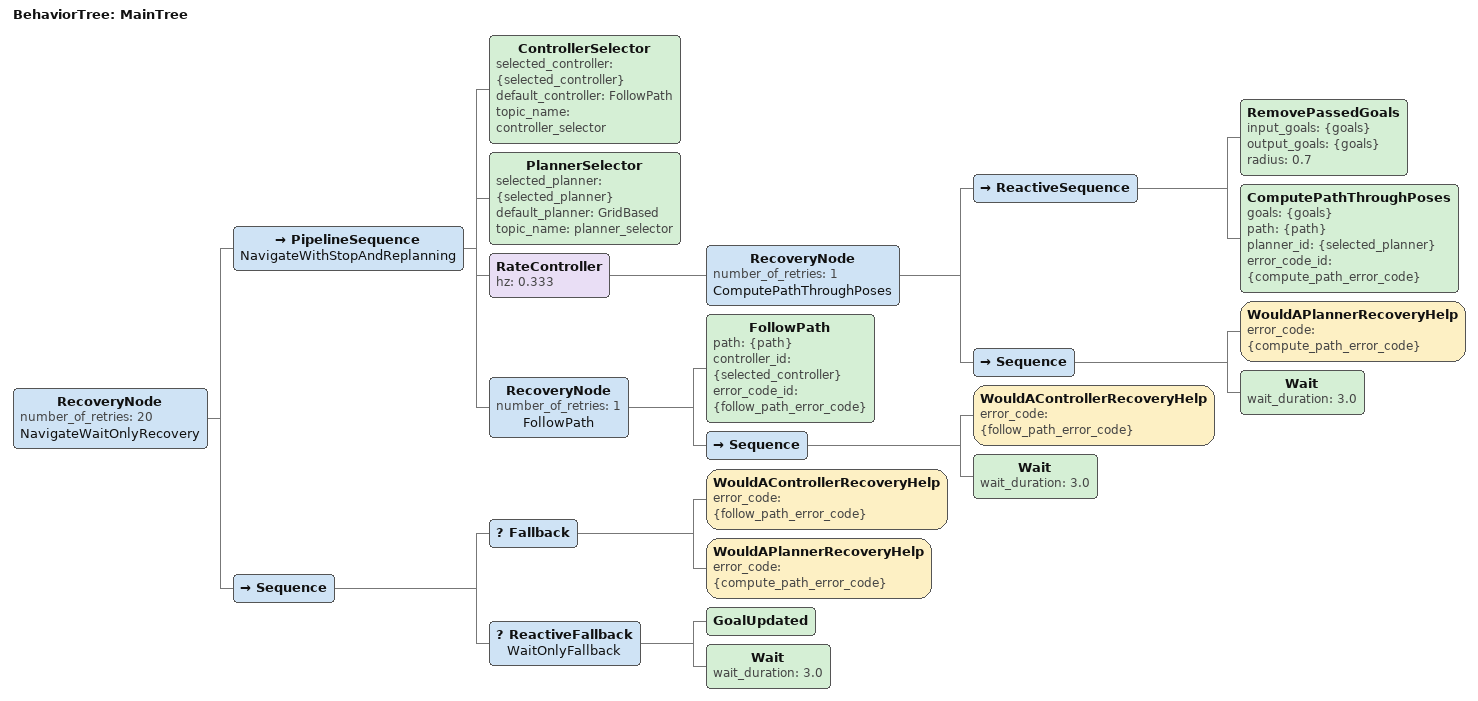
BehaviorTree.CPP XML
<!--
  xjrobot NavigateThroughPoses behavior tree without active Spin/BackUp recovery.

  If planning or following temporarily fails, the robot waits in place and retries.
-->
<root BTCPP_format="4" main_tree_to_execute="MainTree">
  <BehaviorTree ID="MainTree">
    <RecoveryNode number_of_retries="20" name="NavigateWaitOnlyRecovery">
      <PipelineSequence name="NavigateWithStopAndReplanning">
        <ControllerSelector selected_controller="{selected_controller}" default_controller="FollowPath" topic_name="controller_selector"/>
        <PlannerSelector selected_planner="{selected_planner}" default_planner="GridBased" topic_name="planner_selector"/>
        <RateController hz="0.333">
          <RecoveryNode number_of_retries="1" name="ComputePathThroughPoses">
            <ReactiveSequence>
              <RemovePassedGoals input_goals="{goals}" output_goals="{goals}" radius="0.7"/>
              <ComputePathThroughPoses goals="{goals}" path="{path}" planner_id="{selected_planner}" error_code_id="{compute_path_error_code}"/>
            </ReactiveSequence>
            <Sequence>
              <WouldAPlannerRecoveryHelp error_code="{compute_path_error_code}"/>
              <Wait wait_duration="3.0"/>
            </Sequence>
          </RecoveryNode>
        </RateController>
        <RecoveryNode number_of_retries="1" name="FollowPath">
          <FollowPath path="{path}" controller_id="{selected_controller}" error_code_id="{follow_path_error_code}"/>
          <Sequence>
            <WouldAControllerRecoveryHelp error_code="{follow_path_error_code}"/>
            <Wait wait_duration="3.0"/>
          </Sequence>
        </RecoveryNode>
      </PipelineSequence>
      <Sequence>
        <Fallback>
          <WouldAControllerRecoveryHelp error_code="{follow_path_error_code}"/>
          <WouldAPlannerRecoveryHelp error_code="{compute_path_error_code}"/>
        </Fallback>
        <ReactiveFallback name="WaitOnlyFallback">
          <GoalUpdated/>
          <Wait wait_duration="3.0"/>
        </ReactiveFallback>
      </Sequence>
    </RecoveryNode>
  </BehaviorTree>
</root>
